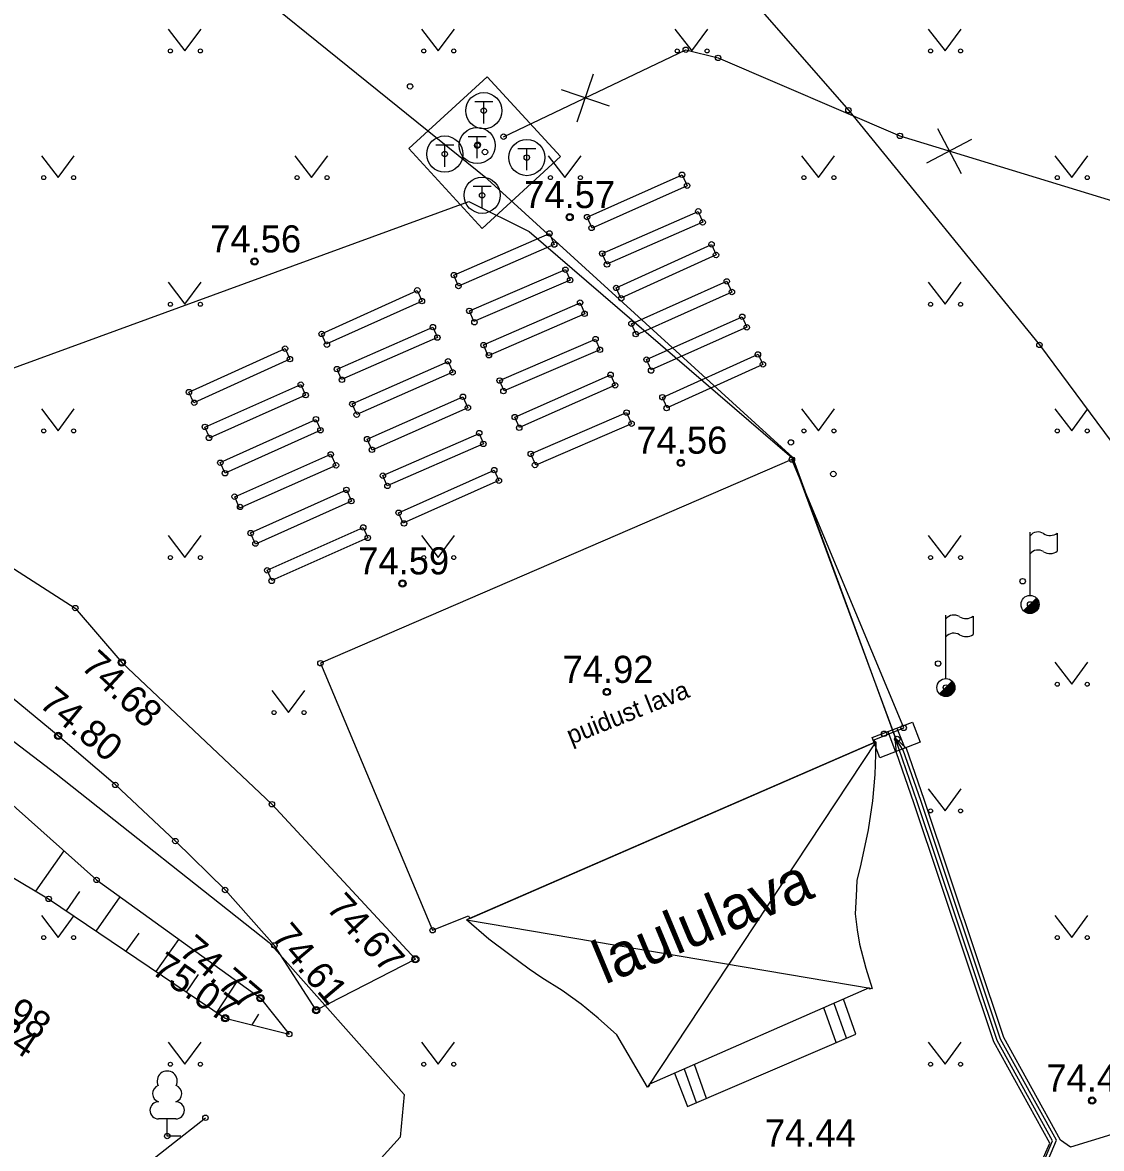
# Model space of a CAD drawing. Extents: x 629558 to 630049, y 6441509 to 6441980.
# Drawn here: x 629756.39 to 629786.19, y 6441821.39 to 6441852.5 of the extents above; entities that cross this region are included whole.
import ezdxf

# ---------------------------------------------------------------- set-up
doc = ezdxf.new("R2010")
doc.units = 0
for name, color, linetype in [('AED', 7, 'Continuous'), ('ELRAJATISMP', 7, 'Continuous'), ('HOONE', 7, 'Continuous'), ('HOONEDET', 7, 'Continuous'), ('KOORDPUNKT', 7, 'Continuous'), ('KORGUS-EH2000', 7, 'Continuous'), ('Level 42', 7, 'Continuous'), ('LIIKLUS', 7, 'Continuous'), ('MOOTMPUNKT', 7, 'Continuous'), ('RAJATIS', 7, 'Continuous'), ('SKTRASS', 7, 'Continuous'), ('TEE', 7, 'Continuous'), ('VORK', 7, 'Continuous'), ('VTRASS', 7, 'Continuous')]:
    doc.layers.add(name, color=color, linetype=linetype)

msp = doc.modelspace()

# ---------------------------------------------------------------- linework, layer by layer
at = {"layer": 'AED'}
msp.add_lwpolyline([(629751.175, 6441836.428), (629757.316, 6441831.742), (629763.203, 6441827.076), (629766.926, 6441822.876), (629766.821, 6441821.702), (629765.683, 6441820.443), (629764.133, 6441818.666), (629757.952, 6441812.772), (629754.964, 6441809.363)], dxfattribs=at)
at = {"layer": 'ELRAJATISMP'}
for p, q in [((629780.542, 6441833.004), (629780.756, 6441832.447)), ((629780.288, 6441832.906), (629780.502, 6441832.349))]:
    msp.add_line(p, q, dxfattribs=at)
msp.add_lwpolyline([(629754.992, 6441838.143), (629757.845, 6441836.32), (629759.13, 6441834.814), (629763.274, 6441830.901), (629767.239, 6441826.614), (629764.5, 6441825.211), (629763.345, 6441826.998), (629761.984, 6441828.53), (629760.609, 6441829.882), (629758.951, 6441831.433), (629757.373, 6441832.787), (629754.821, 6441834.888)], dxfattribs=at)
msp.add_lwpolyline([(629779.857, 6441832.741), (629780.972, 6441833.169), (629781.187, 6441832.612), (629780.072, 6441832.184)], close=True, dxfattribs=at)
at = {"layer": 'HOONE'}
for points in [[(629779.955, 6441832.621), (629779.953, 6441832.271), (629779.929, 6441831.719), (629779.869, 6441830.995), (629779.749, 6441830.192), (629779.54, 6441829.243), (629779.435, 6441828.796), (629779.416, 6441828.357), (629779.392, 6441827.872), (629779.443, 6441827.433), (629779.51, 6441827.037), (629779.685, 6441826.373), (629779.855, 6441825.808), (629779.788, 6441825.788), (629779.777, 6441825.823), (629773.692, 6441823.153), (629773.711, 6441823.12), (629773.651, 6441823.085), (629772.807, 6441824.528), (629772.287, 6441824.992), (629771.815, 6441825.373), (629771.294, 6441825.748), (629770.732, 6441826.099), (629770.38, 6441826.341), (629769.848, 6441826.734), (629769.267, 6441827.175), (629768.655, 6441827.705)], [(629779.955, 6441832.621), (629768.655, 6441827.705)], [(629779.955, 6441832.621), (629773.651, 6441823.085)], [(629768.655, 6441827.705), (629779.855, 6441825.808)]]:
    msp.add_lwpolyline(points, dxfattribs=at)
at = {"layer": 'HOONEDET'}
for points in [[(629779.942, 6441832.615), (629779.916, 6441832.683), (629780.728, 6441833.01), (629777.64, 6441840.423), (629764.618, 6441834.797), (629767.715, 6441827.417), (629768.703, 6441827.814), (629768.745, 6441827.744), (629779.942, 6441832.615)], [(629774.4, 6441823.464), (629774.759, 6441822.547), (629779.406, 6441824.549), (629779.067, 6441825.511)], [(629778.863, 6441824.315), (629778.525, 6441825.274)], [(629779.144, 6441824.436), (629778.805, 6441825.397)], [(629775.001, 6441822.651), (629774.673, 6441823.583)], [(629775.28, 6441822.772), (629774.951, 6441823.705)]]:
    msp.add_lwpolyline(points, dxfattribs=at)
at = {"layer": 'KOORDPUNKT'}
for p, q in [((629756.756, 6441828.495), (629757.534, 6441829.608)), ((629757.597, 6441827.954), (629757.969, 6441828.486)), ((629758.425, 6441827.393), (629759.085, 6441828.337)), ((629759.251, 6441826.835), (629759.608, 6441827.339)), ((629760.079, 6441826.274), (629760.709, 6441827.165)), ((629760.917, 6441825.707), (629761.248, 6441826.195)), ((629761.752, 6441825.141), (629762.319, 6441826.003)), ((629762.726, 6441824.801), (629762.919, 6441825.096)), ((629763.755, 6441824.547), (629763.755, 6441824.547))]:
    msp.add_line(p, q, dxfattribs=at)
for points in [[(629745.395, 6441837.12), (629748.754, 6441836.075), (629753.381, 6441833.303), (629758.432, 6441828.808), (629762.959, 6441825.541), (629763.755, 6441824.547)], [(629745.087, 6441836.508), (629747.603, 6441834.564), (629751.436, 6441831.674), (629757.108, 6441828.285), (629761.983, 6441824.985), (629763.755, 6441824.547)]]:
    msp.add_lwpolyline(points, dxfattribs=at)
at = {"layer": 'KORGUS-EH2000'}
for centre in [(629771.502, 6441847.122), (629762.798, 6441845.897), (629774.571, 6441840.335), (629766.883, 6441837.001), (629759.13, 6441834.814), (629772.528, 6441834.002), (629757.373, 6441832.787), (629767.239, 6441826.614), (629762.959, 6441825.541), (629764.5, 6441825.211), (629761.983, 6441824.985), (629785.932, 6441822.71)]:
    msp.add_circle(centre, 0.1, dxfattribs=at)
at = {"layer": 'Level 42'}
for p, q in [((629760.408, 6441852.321), (629760.872, 6441851.715)), ((629760.872, 6441851.715), (629761.317, 6441852.321)), ((629767.408, 6441852.321), (629767.872, 6441851.715)), ((629767.872, 6441851.715), (629768.317, 6441852.321)), ((629774.408, 6441852.321), (629774.872, 6441851.715)), ((629774.872, 6441851.715), (629775.317, 6441852.321)), ((629781.408, 6441852.321), (629781.872, 6441851.715)), ((629781.872, 6441851.715), (629782.317, 6441852.321)), ((629756.908, 6441848.821), (629757.372, 6441848.215)), ((629757.372, 6441848.215), (629757.817, 6441848.821)), ((629763.908, 6441848.821), (629764.372, 6441848.215)), ((629764.372, 6441848.215), (629764.817, 6441848.821)), ((629770.908, 6441848.821), (629771.372, 6441848.215)), ((629771.372, 6441848.215), (629771.817, 6441848.821)), ((629777.908, 6441848.821), (629778.372, 6441848.215)), ((629778.372, 6441848.215), (629778.817, 6441848.821)), ((629784.908, 6441848.821), (629785.372, 6441848.215)), ((629785.372, 6441848.215), (629785.817, 6441848.821)), ((629760.408, 6441845.321), (629760.872, 6441844.715)), ((629760.872, 6441844.715), (629761.317, 6441845.321)), ((629781.408, 6441845.321), (629781.872, 6441844.715)), ((629781.872, 6441844.715), (629782.317, 6441845.321)), ((629756.908, 6441841.821), (629757.372, 6441841.215)), ((629757.372, 6441841.215), (629757.817, 6441841.821)), ((629777.908, 6441841.821), (629778.372, 6441841.215)), ((629778.372, 6441841.215), (629778.817, 6441841.821)), ((629784.908, 6441841.821), (629785.372, 6441841.215)), ((629785.372, 6441841.215), (629785.817, 6441841.821)), ((629760.408, 6441838.321), (629760.872, 6441837.715)), ((629760.872, 6441837.715), (629761.317, 6441838.321)), ((629767.408, 6441838.321), (629767.872, 6441837.715)), ((629767.872, 6441837.715), (629768.317, 6441838.321)), ((629781.408, 6441838.321), (629781.872, 6441837.715)), ((629781.872, 6441837.715), (629782.317, 6441838.321)), ((629784.908, 6441834.821), (629785.372, 6441834.215)), ((629785.372, 6441834.215), (629785.817, 6441834.821)), ((629763.272, 6441834.039), (629763.736, 6441833.432)), ((629763.736, 6441833.432), (629764.181, 6441834.039)), ((629781.408, 6441831.321), (629781.872, 6441830.715)), ((629781.872, 6441830.715), (629782.317, 6441831.321)), ((629756.908, 6441827.821), (629757.372, 6441827.215)), ((629757.372, 6441827.215), (629757.817, 6441827.821)), ((629784.908, 6441827.821), (629785.372, 6441827.215)), ((629785.372, 6441827.215), (629785.817, 6441827.821)), ((629760.408, 6441824.321), (629760.872, 6441823.715)), ((629760.872, 6441823.715), (629761.317, 6441824.321)), ((629767.408, 6441824.321), (629767.872, 6441823.715)), ((629767.872, 6441823.715), (629768.317, 6441824.321)), ((629781.408, 6441824.321), (629781.872, 6441823.715)), ((629781.872, 6441823.715), (629782.317, 6441824.321))]:
    msp.add_line(p, q, dxfattribs=at)
for centre in [(629760.471, 6441851.715), (629761.299, 6441851.715), (629767.471, 6441851.715), (629768.299, 6441851.715), (629774.471, 6441851.715), (629775.299, 6441851.715), (629781.471, 6441851.715), (629782.299, 6441851.715), (629756.971, 6441848.215), (629757.799, 6441848.215), (629763.971, 6441848.215), (629764.799, 6441848.215), (629770.971, 6441848.215), (629771.799, 6441848.215), (629777.971, 6441848.215), (629778.799, 6441848.215), (629784.971, 6441848.215), (629785.799, 6441848.215), (629760.471, 6441844.715), (629761.299, 6441844.715), (629781.471, 6441844.715), (629782.299, 6441844.715), (629756.971, 6441841.215), (629757.799, 6441841.215), (629777.971, 6441841.215), (629778.799, 6441841.215), (629784.971, 6441841.215), (629785.799, 6441841.215), (629760.471, 6441837.715), (629761.299, 6441837.715), (629767.471, 6441837.715), (629768.299, 6441837.715), (629781.471, 6441837.715), (629782.299, 6441837.715), (629784.971, 6441834.215), (629785.799, 6441834.215), (629763.335, 6441833.432), (629764.163, 6441833.432), (629781.471, 6441830.715), (629782.299, 6441830.715), (629756.971, 6441827.215), (629757.799, 6441827.215), (629784.971, 6441827.215), (629785.799, 6441827.215), (629760.471, 6441823.715), (629761.299, 6441823.715), (629767.471, 6441823.715), (629768.299, 6441823.715), (629781.471, 6441823.715), (629782.299, 6441823.715)]:
    msp.add_circle(centre, 0.055, dxfattribs=at)
at = {"layer": 'LIIKLUS'}
for p, q in [((629771.704, 6441849.76), (629772.158, 6441851.084)), ((629771.269, 6441850.649), (629772.593, 6441850.195)), ((629781.666, 6441849.57), (629782.317, 6441848.33)), ((629781.372, 6441848.625), (629782.611, 6441849.275))]:
    msp.add_line(p, q, dxfattribs=at)
msp.add_lwpolyline([(629769.674, 6441849.345), (629774.71, 6441851.748), (629775.602, 6441851.523), (629780.625, 6441849.368), (629792.044, 6441845.874), (629804.487, 6441841.236)], dxfattribs=at)
at = {"layer": 'MOOTMPUNKT'}
for centre in [(629774.71, 6441851.748), (629775.602, 6441851.523), (629767.092, 6441850.735), (629769.129, 6441850.064), (629779.201, 6441850.076), (629769.674, 6441849.345), (629780.625, 6441849.368), (629768.947, 6441849.1), (629768.964, 6441849.121), (629768.051, 6441848.866), (629769.161, 6441848.922), (629770.317, 6441848.768), (629774.605, 6441848.292), (629774.746, 6441847.993), (629769.083, 6441847.726), (629775.054, 6441847.284), (629771.502, 6441847.122), (629771.984, 6441847.124), (629775.174, 6441846.979), (629770.944, 6441846.672), (629772.105, 6441846.824), (629771.075, 6441846.364), (629775.421, 6441846.37), (629772.401, 6441846.117), (629775.544, 6441846.077), (629762.798, 6441845.897), (629771.385, 6441845.669), (629772.532, 6441845.814), (629768.302, 6441845.52), (629771.513, 6441845.383), (629775.84, 6441845.347), (629767.293, 6441845.099), (629768.43, 6441845.219), (629772.786, 6441845.166), (629775.981, 6441845.054), (629767.418, 6441844.801), (629771.79, 6441844.761), (629772.924, 6441844.879), (629768.729, 6441844.531), (629771.911, 6441844.452), (629776.269, 6441844.37), (629767.724, 6441844.084), (629768.871, 6441844.22), (629773.207, 6441844.178), (629776.395, 6441844.077), (629764.65, 6441843.895), (629767.847, 6441843.795), (629772.215, 6441843.753), (629773.328, 6441843.89), (629763.639, 6441843.489), (629764.794, 6441843.599), (629769.121, 6441843.586), (629772.335, 6441843.458), (629784.48, 6441843.591), (629763.773, 6441843.198), (629768.144, 6441843.14), (629769.27, 6441843.306), (629773.624, 6441843.186), (629776.7, 6441843.329), (629765.075, 6441842.922), (629768.266, 6441842.834), (629773.75, 6441842.883), (629776.84, 6441843.056), (629764.072, 6441842.495), (629765.21, 6441842.627), (629769.568, 6441842.607), (629772.632, 6441842.765), (629760.984, 6441842.287), (629764.209, 6441842.205), (629769.673, 6441842.314), (629772.758, 6441842.475), (629761.131, 6441841.994), (629765.497, 6441841.957), (629768.553, 6441842.157), (629768.69, 6441841.858), (629774.063, 6441842.146), (629765.616, 6441841.664), (629769.984, 6441841.597), (629773.073, 6441841.724), (629774.179, 6441841.846), (629761.424, 6441841.326), (629764.492, 6441841.539), (629764.618, 6441841.235), (629770.107, 6441841.302), (629773.21, 6441841.415), (629761.538, 6441841.024), (629765.907, 6441840.989), (629769.003, 6441841.156), (629766.038, 6441840.693), (629769.115, 6441840.858), (629777.611, 6441840.898), (629761.85, 6441840.336), (629764.903, 6441840.566), (629770.427, 6441840.58), (629774.571, 6441840.335), (629777.64, 6441840.423), (629761.979, 6441840.046), (629765.047, 6441840.265), (629769.417, 6441840.131), (629770.543, 6441840.272), (629778.785, 6441840.025), (629766.341, 6441839.978), (629766.468, 6441839.695), (629769.546, 6441839.841), (629762.245, 6441839.397), (629765.336, 6441839.587), (629762.397, 6441839.115), (629765.469, 6441839.276), (629766.776, 6441838.954), (629765.799, 6441838.548), (629766.926, 6441838.658), (629762.688, 6441838.392), (629765.924, 6441838.26), (629762.82, 6441838.101), (629763.146, 6441837.363), (629763.269, 6441837.072), (629766.883, 6441837.001), (629784.015, 6441837.063), (629757.845, 6441836.32), (629784.219, 6441836.419), (629759.13, 6441834.814), (629764.618, 6441834.797), (629781.679, 6441834.788), (629781.894, 6441834.123), (629772.528, 6441834.002), (629780.188, 6441832.847), (629780.728, 6441833.01), (629757.373, 6441832.787), (629780.55, 6441832.701), (629758.951, 6441831.433), (629763.274, 6441830.901), (629760.609, 6441829.882), (629758.432, 6441828.808), (629761.984, 6441828.53), (629757.108, 6441828.285), (629767.715, 6441827.417), (629763.345, 6441826.998), (629767.239, 6441826.614), (629762.959, 6441825.541), (629764.5, 6441825.211), (629761.983, 6441824.985), (629763.755, 6441824.547), (629785.932, 6441822.71), (629761.439, 6441822.234), (629760.383, 6441821.73)]:
    msp.add_circle(centre, 0.075, dxfattribs=at)
at = {"layer": 'RAJATIS'}
for p, q in [((629784.219, 6441836.669), (629784.219, 6441838.419)), ((629784.972, 6441838.388), (629784.972, 6441837.888)), ((629784.042, 6441836.243), (629784.396, 6441836.596)), ((629784.219, 6441836.419), (629784.219, 6441836.419)), ((629781.894, 6441834.373), (629781.894, 6441836.123)), ((629782.647, 6441836.092), (629782.647, 6441835.592)), ((629781.717, 6441833.947), (629782.071, 6441834.3)), ((629781.894, 6441834.123), (629781.894, 6441834.123))]:
    msp.add_line(p, q, dxfattribs=at)
for points in [[(629771.985, 6441847.121), (629774.607, 6441848.296), (629774.743, 6441847.992), (629772.122, 6441846.817), (629771.985, 6441847.121)], [(629772.399, 6441846.122), (629775.051, 6441847.276), (629775.179, 6441846.981), (629772.527, 6441845.827), (629772.399, 6441846.122)], [(629768.301, 6441845.521), (629770.943, 6441846.67), (629771.076, 6441846.365), (629768.434, 6441845.216), (629768.301, 6441845.521)], [(629772.784, 6441845.17), (629775.419, 6441846.364), (629775.548, 6441846.079), (629772.913, 6441844.885), (629772.784, 6441845.17)], [(629768.73, 6441844.529), (629771.386, 6441845.672), (629771.511, 6441845.382), (629768.855, 6441844.239), (629768.73, 6441844.529)], [(629764.648, 6441843.899), (629767.291, 6441845.093), (629767.422, 6441844.803), (629764.779, 6441843.609), (629764.648, 6441843.899)], [(629773.209, 6441844.174), (629775.842, 6441845.353), (629775.977, 6441845.052), (629773.343, 6441843.873), (629773.209, 6441844.174)], [(629769.119, 6441843.592), (629771.787, 6441844.753), (629771.917, 6441844.454), (629769.248, 6441843.293), (629769.119, 6441843.592)], [(629773.623, 6441843.188), (629776.268, 6441844.367), (629776.397, 6441844.078), (629773.752, 6441842.899), (629773.623, 6441843.188)], [(629765.074, 6441842.923), (629767.723, 6441844.082), (629767.848, 6441843.796), (629765.2, 6441842.637), (629765.074, 6441842.923)], [(629760.984, 6441842.286), (629763.639, 6441843.49), (629763.772, 6441843.198), (629761.117, 6441841.994), (629760.984, 6441842.286)], [(629769.567, 6441842.61), (629772.213, 6441843.749), (629772.338, 6441843.459), (629769.691, 6441842.32), (629769.567, 6441842.61)], [(629774.066, 6441842.139), (629776.704, 6441843.339), (629776.833, 6441843.053), (629774.196, 6441841.854), (629774.066, 6441842.139)], [(629765.495, 6441841.963), (629768.141, 6441843.132), (629768.272, 6441842.836), (629765.625, 6441841.667), (629765.495, 6441841.963)], [(629769.984, 6441841.598), (629772.632, 6441842.764), (629772.759, 6441842.475), (629770.111, 6441841.309), (629769.984, 6441841.598)], [(629761.426, 6441841.323), (629764.074, 6441842.5), (629764.206, 6441842.203), (629761.557, 6441841.026), (629761.426, 6441841.323)], [(629765.908, 6441840.987), (629768.554, 6441842.16), (629768.688, 6441841.857), (629766.042, 6441840.685), (629765.908, 6441840.987)], [(629770.428, 6441840.579), (629773.074, 6441841.726), (629773.209, 6441841.414), (629770.563, 6441840.267), (629770.428, 6441840.579)], [(629761.848, 6441840.341), (629764.489, 6441841.532), (629764.623, 6441841.237), (629761.981, 6441840.045), (629761.848, 6441840.341)], [(629766.338, 6441839.986), (629768.999, 6441841.145), (629769.123, 6441840.861), (629766.461, 6441839.702), (629766.338, 6441839.986)], [(629762.247, 6441839.393), (629764.905, 6441840.572), (629765.043, 6441840.263), (629762.384, 6441839.083), (629762.247, 6441839.393)], [(629766.776, 6441838.954), (629769.417, 6441840.131), (629769.546, 6441839.841), (629766.905, 6441838.664), (629766.776, 6441838.954)], [(629762.687, 6441838.395), (629765.334, 6441839.583), (629765.472, 6441839.277), (629762.824, 6441838.089), (629762.687, 6441838.395)], [(629763.145, 6441837.364), (629765.798, 6441838.546), (629765.925, 6441838.261), (629763.273, 6441837.079), (629763.145, 6441837.364)]]:
    msp.add_lwpolyline(points, dxfattribs=at)
for centre in [(629784.219, 6441836.419), (629781.894, 6441834.123)]:
    msp.add_circle(centre, 0.25, dxfattribs=at)
for centre, radius, start, end in [((629784.442, 6441838.135), 0.288, 57.8941, 140.7366), ((629784.776, 6441838.667), 0.341, 237.8941, 305.0219), ((629784.442, 6441837.635), 0.288, 57.8941, 140.7366), ((629784.776, 6441838.167), 0.341, 237.8941, 305.0219), ((629784.219, 6441836.419), 0.225, 224.8541, 45.0356), ((629784.219, 6441836.419), 0.2, 224.8427, 45.047), ((629784.219, 6441836.419), 0.175, 224.8281, 45.0616), ((629784.219, 6441836.419), 0.15, 224.8087, 45.081), ((629784.219, 6441836.419), 0.125, 224.7814, 45.1083), ((629784.219, 6441836.419), 0.1, 224.7406, 45.1491), ((629784.219, 6441836.419), 0.075, 224.6725, 45.2172), ((629784.219, 6441836.419), 0.05, 224.5363, 45.3534), ((629784.219, 6441836.419), 0.025, 224.1278, 45.7619), ((629782.117, 6441835.839), 0.288, 57.8941, 140.7366), ((629782.451, 6441836.371), 0.341, 237.8941, 305.0219), ((629782.117, 6441835.339), 0.288, 57.8941, 140.7366), ((629782.451, 6441835.871), 0.341, 237.8941, 305.0219), ((629781.894, 6441834.123), 0.225, 224.8541, 45.0356), ((629781.894, 6441834.123), 0.2, 224.8427, 45.047), ((629781.894, 6441834.123), 0.175, 224.8281, 45.0616), ((629781.894, 6441834.123), 0.15, 224.8087, 45.081), ((629781.894, 6441834.123), 0.125, 224.7814, 45.1083), ((629781.894, 6441834.123), 0.1, 224.7406, 45.1491), ((629781.894, 6441834.123), 0.075, 224.6725, 45.2172), ((629781.894, 6441834.123), 0.05, 224.5363, 45.3534), ((629781.894, 6441834.123), 0.025, 224.1278, 45.7619)]:
    msp.add_arc(centre, radius, start, end, dxfattribs=at)
at = {"layer": 'SKTRASS'}
for p, q in [((629760.623, 6441822.205), (629760.143, 6441822.205)), ((629760.383, 6441821.73), (629760.383, 6441822.205)), ((629760.763, 6441821.73), (629760.383, 6441821.73))]:
    msp.add_line(p, q, dxfattribs=at)
for centre, radius, start, end in [((629760.383, 6441823.25), 0.277, 332.5799, 207.4201), ((629760.213, 6441822.903), 0.233, 109.0217, 253.1415), ((629760.553, 6441822.903), 0.233, 286.8508, 70.9859), ((629760.146, 6441822.442), 0.238, 90.0016, 269.3953), ((629760.62, 6441822.442), 0.238, 270.6047, 89.9984)]:
    msp.add_arc(centre, radius, start, end, dxfattribs=at)
at = {"layer": 'TEE'}
for p, q in [((629769.223, 6441851.002), (629767.058, 6441849.021)), ((629771.245, 6441848.794), (629769.223, 6441851.002)), ((629768.879, 6441850.314), (629769.379, 6441850.314)), ((629769.129, 6441849.714), (629769.129, 6441850.314)), ((629767.801, 6441849.116), (629768.301, 6441849.116)), ((629768.051, 6441848.516), (629768.051, 6441849.116)), ((629768.697, 6441849.35), (629769.197, 6441849.35)), ((629768.947, 6441848.75), (629768.947, 6441849.35)), ((629769.08, 6441846.812), (629767.058, 6441849.021)), ((629771.245, 6441848.794), (629769.08, 6441846.812)), ((629770.067, 6441849.018), (629770.567, 6441849.018)), ((629770.317, 6441848.418), (629770.317, 6441849.018)), ((629768.833, 6441847.976), (629769.333, 6441847.976)), ((629769.083, 6441847.376), (629769.083, 6441847.976))]:
    msp.add_line(p, q, dxfattribs=at)
for centre in [(629769.129, 6441850.064), (629768.947, 6441849.1), (629768.051, 6441848.866), (629770.317, 6441848.768), (629769.083, 6441847.726)]:
    msp.add_circle(centre, 0.5, dxfattribs=at)
at = {"layer": 'VORK'}
msp.add_lwpolyline([(629744.782, 6441811.631), (629756.518, 6441818.369), (629761.439, 6441822.234)], dxfattribs=at)
at = {"layer": 'VTRASS'}
for points in [[(629720.881, 6441901.77), (629723.476, 6441901.989), (629725.983, 6441900.852), (629728.407, 6441899.115), (629734.225, 6441895.129), (629742.243, 6441890.462), (629746.252, 6441887.701), (629750.565, 6441883.643), (629753.74, 6441880.261), (629756.664, 6441876.925), (629761.192, 6441872.042), (629767.901, 6441863.075), (629773.875, 6441856.185), (629779.201, 6441850.076), (629784.48, 6441843.591), (629787.465, 6441839.565), (629790.03, 6441836.008), (629792.081, 6441833.232), (629795.211, 6441829.533), (629798.011, 6441825.868), (629802.064, 6441821.738), (629803.231, 6441818.76)], [(629780.522, 6441832.677), (629777.667, 6441840.482), (629769.235, 6441848.174), (629758.706, 6441856.675), (629739.478, 6441874.385), (629728.328, 6441884.069), (629727.163, 6441886.106), (629719.51, 6441889.936), (629720.881, 6441901.77)], [(629754.975, 6441842.537), (629768.717, 6441847.552), (629770.381, 6441846.729), (629777.635, 6441840.477), (629780.522, 6441832.677)], [(629727.241, 6441825.786), (629727.629, 6441825.37), (629728.888, 6441824.189), (629729.023, 6441823.478), (629728.908, 6441822.628), (629727.952, 6441819.159), (629727.443, 6441818.933), (629728.484, 6441818.834), (629729.983, 6441817.912), (629732.192, 6441816.242), (629740.562, 6441811.221), (629744.691, 6441809.465), (629746.881, 6441809.516), (629750.105, 6441810.046), (629760.227, 6441813.724), (629775.227, 6441818.102), (629784.485, 6441821.067), (629784.648, 6441821.136), (629784.841, 6441821.597), (629783.315, 6441824.371), (629781.105, 6441830.968), (629780.492, 6441832.73)], [(629740.671, 6441800.166), (629744.935, 6441805.256), (629748.54, 6441809.687), (629750.13, 6441809.949), (629760.258, 6441813.629), (629775.256, 6441818.006), (629784.52, 6441820.973), (629784.763, 6441821.532), (629783.223, 6441824.331), (629781.01, 6441830.936), (629780.527, 6441832.322), (629780.492, 6441832.73)], [(629759.788, 6441802.843), (629760.142, 6441804.176), (629761.817, 6441808.995), (629763.393, 6441814.44), (629775.286, 6441817.911), (629784.656, 6441820.914), (629784.952, 6441821.614), (629783.407, 6441824.411), (629781.2, 6441831), (629780.718, 6441832.391), (629780.492, 6441832.73)], [(629794.136, 6441824.347), (629790.715, 6441823.072), (629785.338, 6441821.423), (629785.063, 6441821.62), (629783.499, 6441824.452), (629781.294, 6441831.033), (629780.808, 6441832.435), (629780.492, 6441832.73)]]:
    msp.add_lwpolyline(points, dxfattribs=at)

# ---------------------------------------------------------------- texts
at = {"layer": 'HOONE'}
msp.add_text('laululava', height=1.2, rotation=22.6336, dxfattribs=at).set_placement((629772.469, 6441825.908))
at = {"layer": 'HOONEDET'}
msp.add_text('puidust lava', height=0.5, rotation=21.8147, dxfattribs=at).set_placement((629771.539, 6441832.544))
at = {"layer": 'KORGUS-EH2000'}
for s, p in [('74.57', (629770.246, 6441847.372)), ('74.56', (629761.573, 6441846.147)), ('74.56', (629773.346, 6441840.585)), ('74.59', (629765.662, 6441837.251)), ('74.92', (629771.307, 6441834.252)), ('74.46', (629784.67, 6441822.96)), ('74.44', (629776.895, 6441821.44))]:
    msp.add_text(s, height=0.75, dxfattribs=at).set_placement(p)
for s, rotation, p in [('74.68', 317.1344, (629757.966, 6441834.674)), ('74.80', 320.5904, (629756.809, 6441833.626)), ('74.67', 312.6626, (629764.746, 6441828.014)), ('74.61', 310.2405, (629763.231, 6441827.215)), ('74.77', 319.3919, (629760.67, 6441826.783)), ('75.07', 325.2152, (629759.911, 6441826.25)), ('74.98', 326.3361, (629754.75, 6441825.757)), ('74.84', 326.2654, (629754.4, 6441825.243))]:
    msp.add_text(s, height=0.75, rotation=rotation, dxfattribs=at).set_placement(p)

doc.saveas('drawing.dxf')
